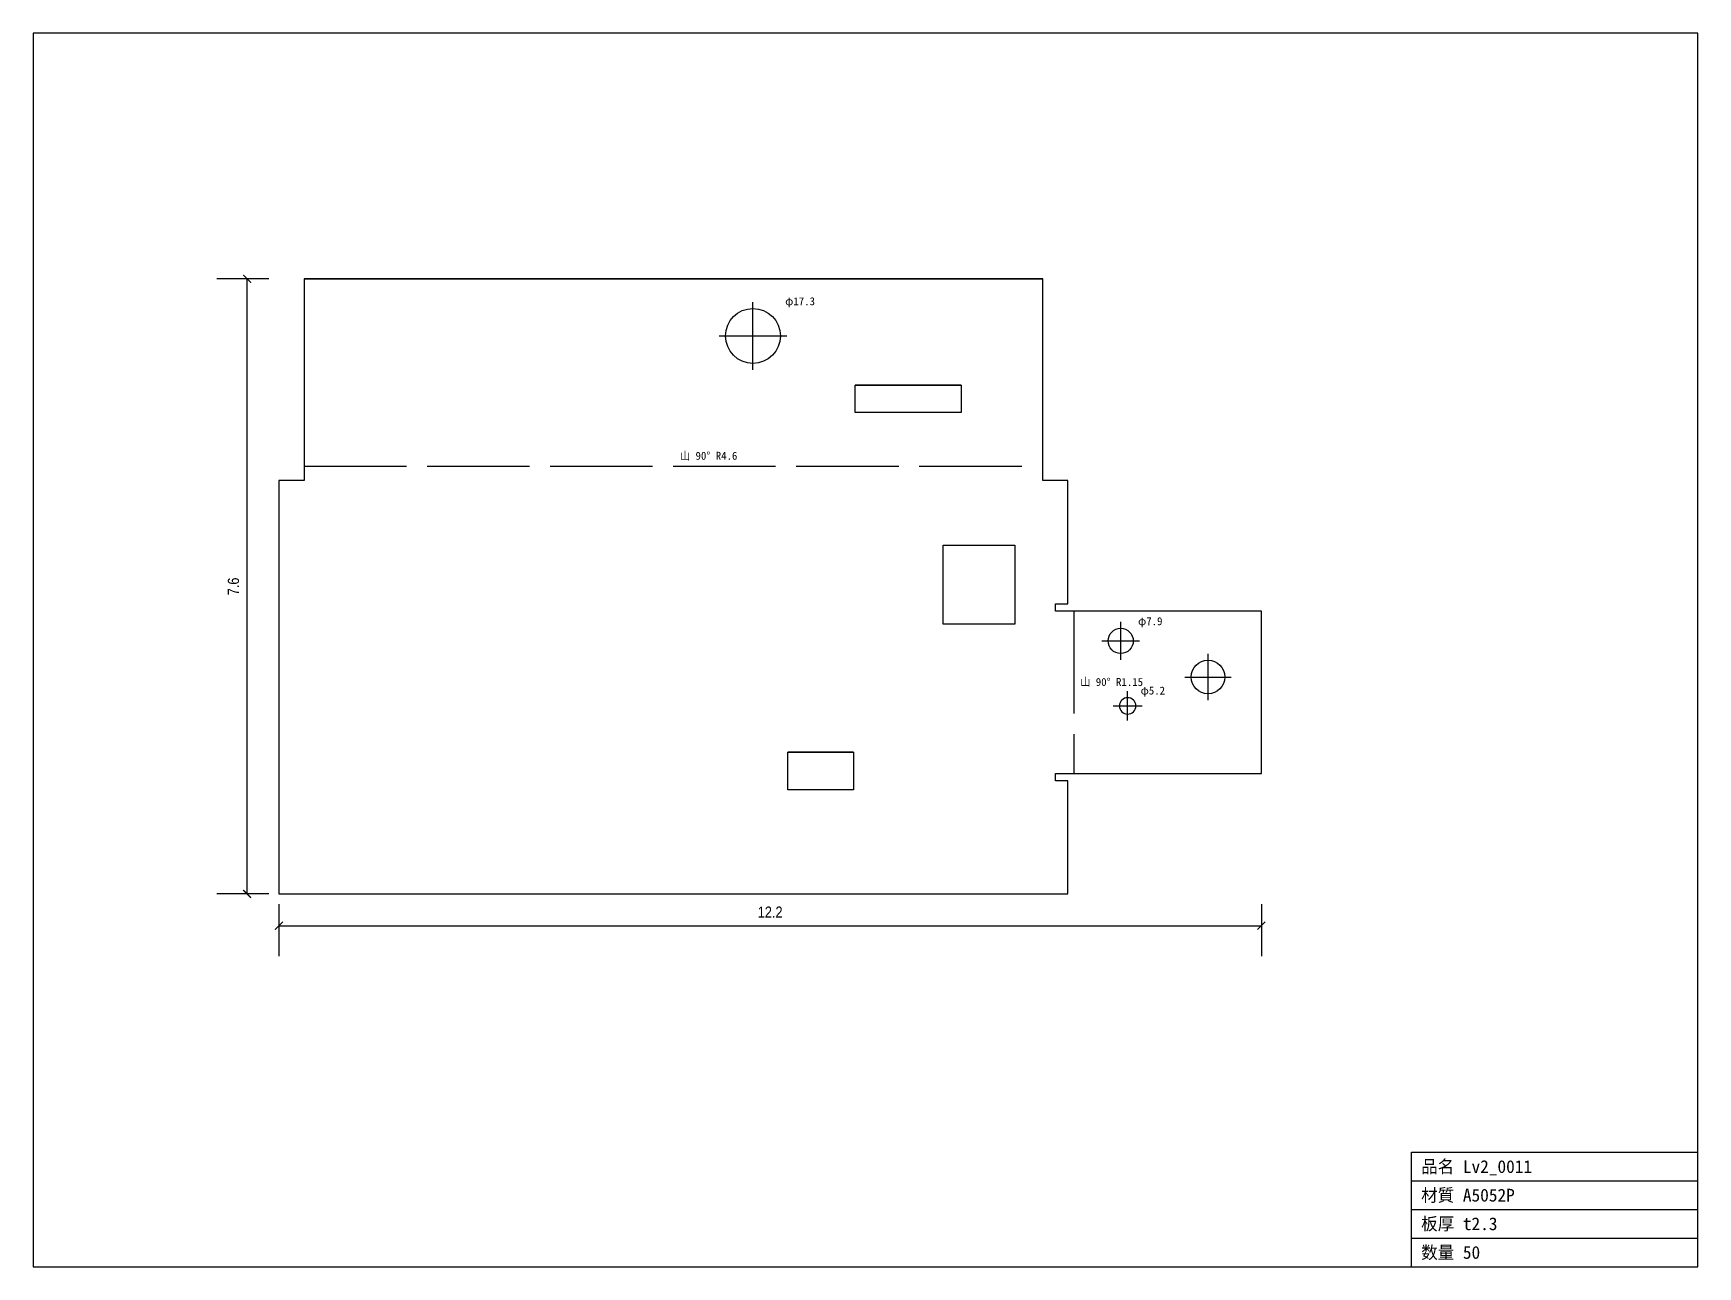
# Model space of a CAD drawing. Header units: inches. Extents: x -3 to 17.6, y -4.6 to 10.7.
import ezdxf

# ---------------------------------------------------------------- set-up
doc = ezdxf.new("R2010")
doc.units = ezdxf.units.IN
doc.linetypes.add('CENTER', pattern=[5.08, 3.175, -0.635, 0.635, -0.635])
doc.linetypes.add('DASHED', pattern=[1.524, 1.27, -0.254])
doc.styles.add('OpenSansCondensed-Light', font='OpenSansCondensed-Light.ttf')
doc.dimstyles.new('EZDXF', dxfattribs={"dimtxt": 0.25, "dimasz": 0.175, "dimexe": 0.375, "dimexo": 0.125, "dimgap": 0.1, "dimtad": 1, "dimlfac": 100, "dimzin": 12, "dimdsep": 46, "dimtxsty": 'OpenSansCondensed-Light', "dimblk": 'ARCHTICK', "dimcen": 2.5, "dimazin": 3, "dimtfac": 0.5, "dimtmove": 2, "dimatfit": 3})

# ---------------------------------------------------------------- blocks, each defined once
blk = doc.blocks.new('_ARCHTICK')
at = {"color": 0, "linetype": 'BYBLOCK', "const_width": 0.15}
blk.add_lwpolyline([(-0.5, -0.5), (0.5, 0.5)], dxfattribs=at)

msp = doc.modelspace()

# ---------------------------------------------------------------- linework, layer by layer
at = {"color": 7, "linetype": 'CONTINUOUS'}
for p, q in [((17.574, 10.66), (-3.042, 10.66)), ((-3.042, 10.66), (-3.042, -4.617)), ((17.574, -4.617), (17.574, 10.66)), ((9.463, 7.618), (0.311, 7.618)), ((0.311, 7.618), (9.463, 7.618)), ((0.311, 7.618), (0.311, 5.122)), ((9.463, 5.122), (9.463, 7.618)), ((7.136, 5.964), (7.136, 6.303)), ((7.136, 6.303), (7.642, 6.303)), ((8.45, 6.303), (7.136, 6.303)), ((7.642, 6.303), (8.45, 6.303)), ((8.45, 6.303), (8.45, 5.964)), ((8.45, 5.964), (7.136, 5.964)), ((0.311, 5.122), (0, 5.122)), ((0, 5.122), (0, 1.502)), ((9.774, 5.122), (9.463, 5.122)), ((9.774, 3.593), (9.774, 5.122)), ((8.23, 3.34), (8.23, 4.318)), ((8.23, 4.318), (9.115, 4.318)), ((9.115, 4.318), (9.115, 3.34)), ((9.619, 3.503), (9.619, 3.593)), ((9.619, 3.593), (9.774, 3.593)), ((9.115, 3.34), (8.23, 3.34)), ((10.572, 3.503), (9.619, 3.503)), ((11.061, 3.503), (10.572, 3.503)), ((11.232, 3.503), (11.061, 3.503)), ((12.17, 3.503), (11.232, 3.503)), ((12.17, 2.043), (12.17, 3.503)), ((12.17, 1.492), (12.17, 2.043)), ((6.303, 1.291), (6.303, 1.755)), ((6.303, 1.755), (7.117, 1.755)), ((7.117, 1.755), (6.303, 1.755)), ((7.117, 1.755), (7.117, 1.583)), ((0, 1.502), (0, 1.476)), ((0, 1.476), (0, 0)), ((7.117, 1.583), (7.117, 1.414)), ((9.619, 1.402), (9.619, 1.492)), ((9.619, 1.492), (10.753, 1.492)), ((10.753, 1.492), (10.769, 1.492)), ((10.769, 1.492), (11.375, 1.492)), ((11.375, 1.492), (12.17, 1.492)), ((7.117, 1.291), (6.303, 1.291)), ((7.117, 1.414), (7.117, 1.291)), ((9.774, 1.402), (9.619, 1.402)), ((9.774, 0), (9.774, 1.402)), ((0, 0), (7.144, 0)), ((7.144, 0), (9.774, 0)), ((14.031, -4.617), (14.031, -3.2)), ((14.031, -3.2), (17.574, -3.2)), ((14.031, -3.554), (17.574, -3.554)), ((14.031, -3.909), (17.574, -3.909)), ((14.031, -4.263), (17.574, -4.263)), ((-3.042, -4.617), (17.574, -4.617))]:
    msp.add_line(p, q, dxfattribs=at)
at = {"color": 1, "linetype": 'CENTER'}
for p, q in [((5.872, 6.493), (5.872, 7.331)), ((5.453, 6.912), (6.291, 6.912)), ((10.427, 2.9), (10.427, 3.369)), ((10.192, 3.134), (10.661, 3.134)), ((11.509, 2.401), (11.509, 2.974)), ((11.223, 2.687), (11.796, 2.687)), ((10.513, 2.148), (10.513, 2.51)), ((10.332, 2.329), (10.694, 2.329))]:
    msp.add_line(p, q, dxfattribs=at)
at = {"color": 4, "linetype": 'DASHED'}
for p, q in [((0.311, 5.3), (9.463, 5.3)), ((9.846, 3.503), (9.846, 1.492))]:
    msp.add_line(p, q, dxfattribs=at)
at = {"color": 7, "linetype": 'CONTINUOUS'}
for centre, radius in [((5.872, 6.912), 0.34), ((10.427, 3.134), 0.156), ((11.509, 2.687), 0.208)]:
    msp.add_circle(centre, radius, dxfattribs=at)
for start, end in [(0, 180), (180, 0)]:
    msp.add_arc((10.513, 2.329), 0.102, start, end, dxfattribs=at)

# ---------------------------------------------------------------- texts
at = {"color": 2}
for s, height, p in [('φ17.3', 0.0984, (6.271, 7.292)), ('山 90° R4.6', 0.0984, (4.966, 5.378)), ('φ7.9', 0.0984, (10.642, 3.329)), ('山 90° R1.15', 0.09843, (9.924, 2.576)), ('φ5.2', 0.0984, (10.674, 2.47)), ('品名 Lv2_0011', 0.15748, (14.149, -3.456)), ('材質 A5052P', 0.1575, (14.149, -3.81)), ('板厚 t2.3', 0.1575, (14.149, -4.164)), ('数量 50', 0.1575, (14.149, -4.519))]:
    msp.add_text(s, height=height, dxfattribs=at).set_placement(p)

# ---------------------------------------------------------------- dimensions: what is measured, and where the dimension line sits
at = {"color": 8}
msp.add_linear_dim(base=(-0.394, 0), p1=(0, 0), p2=(0, 7.618), angle=90, dimstyle='EZDXF', override={"dimtxt": 0.137795, "dimasz": 0.098425, "dimdec": 1, "dimlfac": 1}, dxfattribs=at).render()
msp.add_linear_dim(base=(0, -0.394), p1=(0, 0), p2=(12.17, 0), dimstyle='EZDXF', override={"dimtxt": 0.137795, "dimasz": 0.098425, "dimdec": 1, "dimlfac": 1}, dxfattribs=at).render()

doc.saveas('drawing.dxf')
